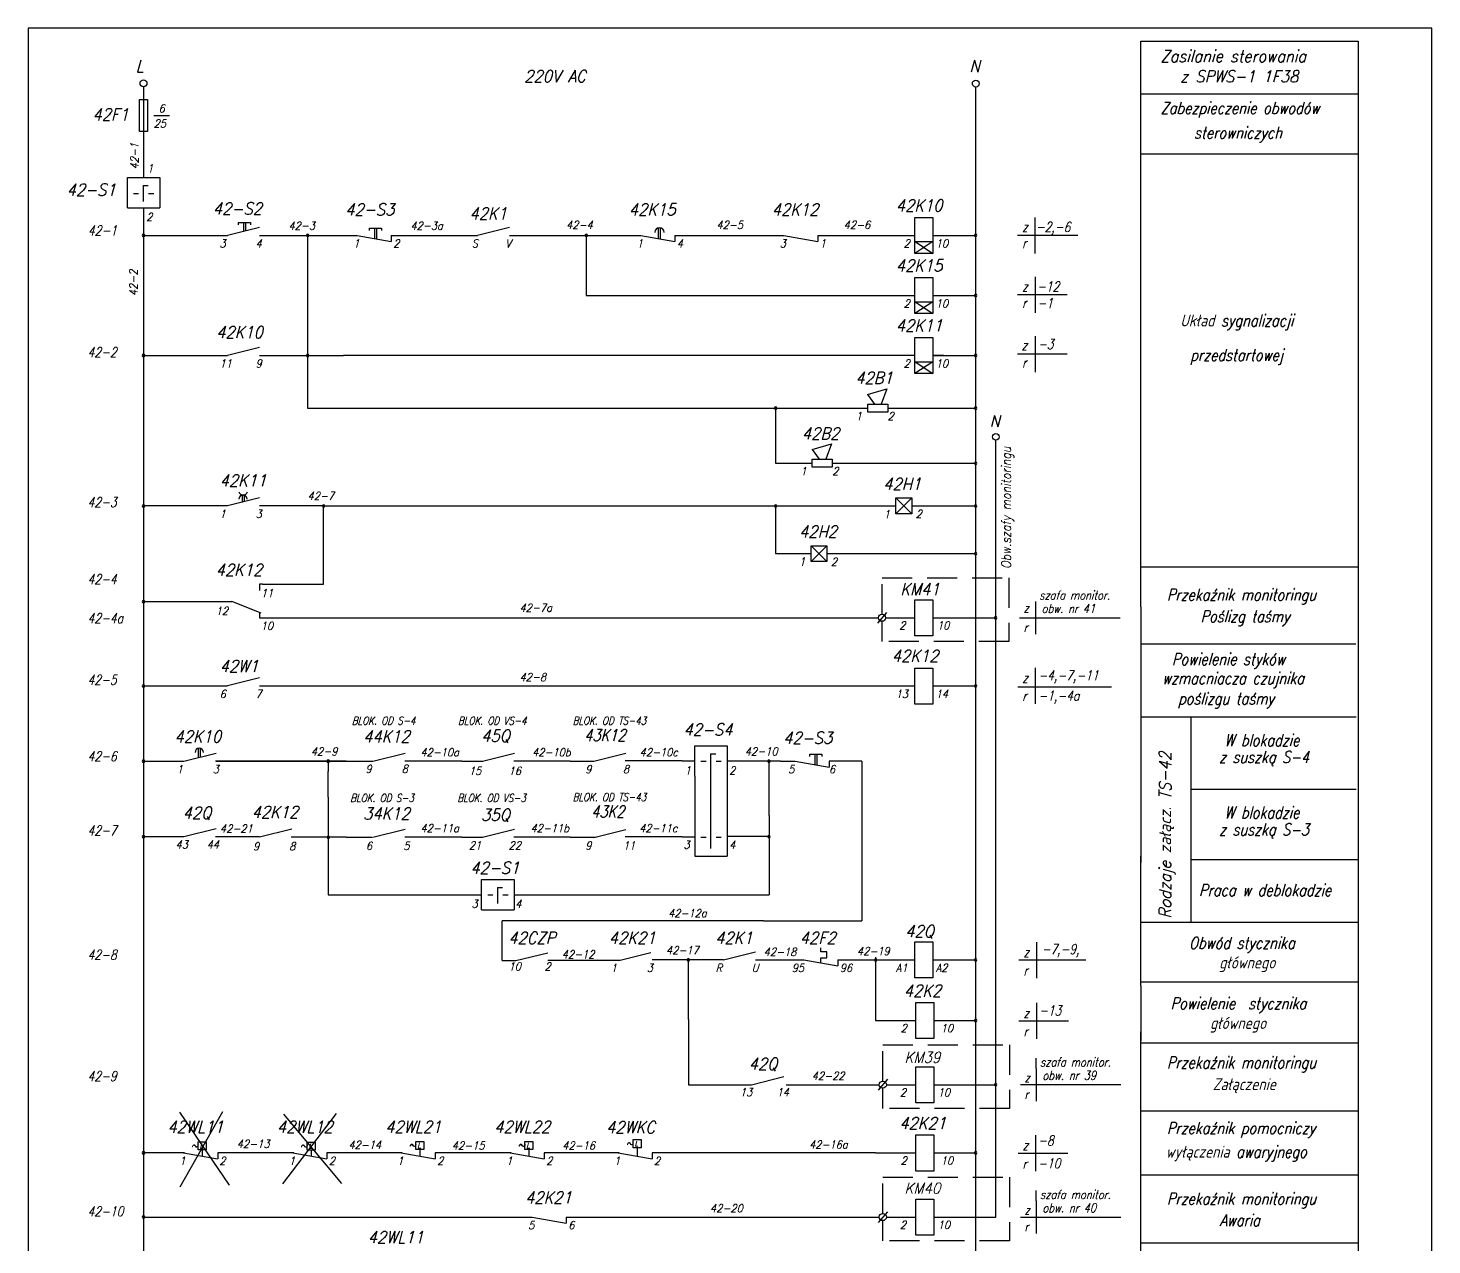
# Model space of a CAD drawing. Extents: x 0 to 1645, y 0 to 420.
# Drawn here: x 0 to 297, y 162.6 to 420 of the extents above; entities that cross this region are included whole.
import ezdxf

# ---------------------------------------------------------------- set-up
doc = ezdxf.new("R2010")
doc.units = 0
doc.header["$MEASUREMENT"] = 0
doc.linetypes.add('DASHED2', pattern=[9.525, 6.35, -3.175])
doc.layers.get('0').update_dxf_attribs({"linetype": 'CONTINUOUS'})
doc.layers.add('STYKI', color=4, linetype='CONTINUOUS')
doc.styles.add('ROMAND', font='romand', dxfattribs={"width": 0.9, "oblique": 15, "height": 3.5})
doc.styles.add('ROMANS', font='romans', dxfattribs={"width": 0.9, "oblique": 15, "height": 1.5})

msp = doc.modelspace()

# ---------------------------------------------------------------- linework, layer by layer
for p, q in [((297, 420), (0, 420)), ((0, 420), (0, 0)), ((297, 0), (297, 420)), ((100.32, 222.82), (103.19, 222.82)), ((32.02, 190.73), (42.55, 175.3)), ((32.2, 174.94), (41.21, 190.82)), ((53.89, 175.56), (65.22, 190.46)), ((54.06, 190.28), (66.29, 175.65))]:
    msp.add_line(p, q)
at = {"color": 7, "lineweight": 30}
for p, q in [((235.4, 417.22), (281.38, 417.22)), ((235.4, 297.59), (235.4, 417.22)), ((281.38, 417.22), (281.38, 297.59)), ((200.49, 101.3), (200.49, 407.58)), ((23.58, 398.16), (23.58, 404.93)), ((23.58, 404.93), (25.27, 404.93)), ((25.27, 404.93), (25.27, 398.16)), ((235.4, 406.07), (281.38, 406.07)), ((26.57, 401.51), (29.95, 401.51)), ((25.27, 398.16), (23.58, 398.16)), ((235.4, 393.43), (281.38, 393.43)), ((21, 381.99), (21, 388.42)), ((21, 388.42), (27.85, 388.42)), ((24.34, 386.73), (25.41, 386.73)), ((24.34, 386.73), (24.34, 383.34)), ((27.85, 388.42), (27.85, 381.99)), ((22.29, 385.03), (23.36, 385.03)), ((25.51, 385.03), (26.59, 385.03)), ((21, 381.99), (27.85, 381.99)), ((44.5, 378.87), (47.05, 378.87)), ((44.5, 378.36), (44.5, 378.87)), ((45.57, 378.87), (45.57, 376.98)), ((45.99, 378.87), (45.99, 377.09)), ((47.05, 378.87), (47.05, 378.36)), ((72.21, 377.67), (74.76, 377.67)), ((72.21, 377.16), (72.21, 377.67)), ((73.3, 377.64), (73.3, 375.52)), ((73.72, 377.64), (73.72, 375.4)), ((74.76, 377.67), (74.76, 377.16)), ((133.32, 377.74), (133.32, 375.49)), ((133.75, 377.75), (133.75, 375.41)), ((187.63, 372.31), (187.63, 379.93)), ((187.63, 379.93), (191.44, 379.93)), ((191.44, 379.93), (191.44, 372.31)), ((212.99, 379.95), (212.99, 372.32)), ((24.42, 376.14), (42.2, 376.14)), ((48.97, 376.14), (69.63, 376.14)), ((59.13, 376.14), (59.13, 339.62)), ((69.63, 376.14), (69.63, 376.14)), ((76.83, 376.14), (76.83, 374.87)), ((76.83, 376.14), (95.06, 376.14)), ((101.82, 376.14), (129.62, 376.14)), ((118.08, 376.14), (118.08, 363.44)), ((129.62, 376.14), (129.62, 376.14)), ((136.82, 376.14), (136.82, 374.87)), ((136.82, 376.14), (159.86, 376.14)), ((167.05, 376.14), (167.05, 374.87)), ((167.05, 376.14), (187.63, 376.14)), ((191.44, 374.83), (187.63, 372.31)), ((187.66, 374.83), (191.44, 372.31)), ((187.66, 374.83), (191.44, 374.83)), ((191.44, 376.14), (200.49, 376.14)), ((191.44, 376.14), (193.71, 376.14)), ((209.29, 376.17), (219.84, 376.17)), ((219.84, 376.17), (222.09, 376.17)), ((191.44, 372.31), (187.63, 372.31)), ((187.63, 359.62), (187.63, 367.23)), ((187.63, 367.23), (191.44, 367.23)), ((191.44, 367.23), (191.44, 359.62)), ((213.03, 367.4), (213.03, 359.76)), ((118.08, 363.44), (187.63, 363.44)), ((191.44, 363.44), (200.49, 363.44)), ((191.44, 363.44), (193.56, 363.44)), ((209.32, 363.62), (219.84, 363.62)), ((191.44, 362.13), (187.63, 359.62)), ((191.44, 359.62), (187.63, 359.62)), ((187.66, 362.13), (191.44, 362.13)), ((187.66, 362.13), (191.44, 359.62)), ((187.63, 346.92), (187.63, 354.54)), ((187.63, 354.54), (191.44, 354.54)), ((191.44, 354.54), (191.44, 346.92)), ((213.03, 354.86), (213.03, 347.22)), ((24.42, 350.75), (42.2, 350.75)), ((48.97, 350.75), (66.75, 350.75)), ((106.53, 350.75), (66.75, 350.75)), ((187.63, 350.75), (106.53, 350.75)), ((193.71, 350.75), (191.44, 350.75)), ((191.44, 350.75), (200.49, 350.75)), ((209.32, 351.08), (219.84, 351.08)), ((191.44, 349.43), (187.63, 346.92)), ((187.66, 349.43), (191.44, 346.92)), ((187.66, 349.43), (191.44, 349.43)), ((191.44, 346.92), (187.63, 346.92)), ((177.57, 342.51), (181.69, 343.69)), ((177.57, 342.51), (179.04, 340.45)), ((181.69, 343.69), (180.47, 340.45)), ((59.13, 339.62), (106.53, 339.62)), ((106.53, 339.62), (177.63, 339.62)), ((158.16, 339.62), (158.16, 327.96)), ((177.63, 338.77), (177.63, 340.46)), ((177.63, 340.46), (181.86, 340.46)), ((181.86, 338.77), (177.63, 338.77)), ((181.86, 340.46), (181.86, 338.77)), ((181.86, 339.62), (200.49, 339.62)), ((181.86, 339.62), (183.56, 339.62)), ((165.87, 330.88), (169.98, 332.06)), ((165.87, 330.88), (167.33, 328.82)), ((169.98, 332.06), (168.77, 328.82)), ((158.16, 327.96), (165.91, 327.96)), ((165.91, 327.12), (165.91, 328.81)), ((165.91, 328.81), (170.14, 328.81)), ((170.14, 327.12), (165.91, 327.12)), ((170.14, 328.81), (170.14, 327.12)), ((170.14, 327.96), (200.49, 327.96)), ((45.32, 321.25), (45.32, 319.68)), ((45.75, 321.26), (45.75, 319.79)), ((42.2, 318.93), (24.42, 318.93)), ((62.52, 318.93), (48.97, 318.93)), ((62.52, 302.41), (62.52, 318.93)), ((62.52, 318.93), (183.56, 318.93)), ((158.16, 318.93), (158.16, 308.84)), ((183.56, 320.62), (186.94, 317.23)), ((186.94, 320.62), (183.56, 317.23)), ((183.56, 317.23), (183.56, 320.62)), ((183.56, 320.62), (186.94, 320.62)), ((186.94, 320.62), (186.94, 317.23)), ((186.94, 318.93), (187.79, 318.93)), ((186.94, 318.93), (189.48, 318.93)), ((187.79, 318.93), (200.49, 318.93)), ((186.94, 317.23), (183.56, 317.23)), ((165.64, 310.53), (169.02, 307.15)), ((169.02, 310.53), (165.64, 307.15)), ((165.64, 307.15), (165.64, 310.53)), ((165.64, 310.53), (169.02, 310.53)), ((169.02, 310.53), (169.02, 307.15)), ((158.16, 308.84), (164.09, 308.84)), ((162.25, 308.84), (165.64, 308.84)), ((164.09, 308.84), (165.64, 308.84)), ((169.02, 307.15), (165.64, 307.15)), ((169.02, 308.84), (200.49, 308.84)), ((235.4, 306.06), (281.38, 306.06)), ((49.57, 302.41), (62.53, 302.41)), ((24.42, 298.69), (43.09, 298.69)), ((187.63, 291.47), (187.63, 299.08)), ((187.63, 299.08), (191.44, 299.08)), ((191.44, 299.08), (191.44, 291.47)), ((213.14, 298.74), (213.14, 291.79)), ((235.4, 297.59), (235.4, 245.05)), ((281.38, 297.59), (281.38, 245.05)), ((48.97, 295.29), (179.9, 295.29)), ((181.63, 296.42), (179.68, 294.14)), ((181.42, 295.29), (187.63, 295.29)), ((191.44, 295.29), (204.72, 295.29)), ((209.77, 295.3), (231.05, 295.3)), ((191.44, 291.47), (187.63, 291.47)), ((235.4, 289.77), (280.91, 289.77)), ((187.63, 277.03), (187.63, 284.65)), ((187.63, 284.65), (191.44, 284.65)), ((191.44, 284.65), (191.44, 277.03)), ((213.08, 284.71), (213.08, 277.07)), ((24.42, 280.86), (42.2, 280.86)), ((48.97, 280.86), (187.63, 280.86)), ((191.44, 280.86), (200.49, 280.86)), ((209.38, 280.69), (229.24, 280.69)), ((191.44, 277.03), (187.63, 277.03)), ((235.4, 274.36), (280.99, 274.36)), ((245.96, 274.36), (245.96, 230.88)), ((36.01, 267.65), (36.01, 265.69)), ((36.43, 267.66), (36.43, 265.8)), ((141.07, 261.79), (141.07, 268.21)), ((141.07, 268.21), (147.91, 268.21)), ((147.91, 268.21), (147.91, 262.8)), ((24.42, 264.94), (32.98, 264.94)), ((67.31, 264.93), (39.68, 264.93)), ((39.81, 264.94), (67.32, 264.94)), ((67.32, 264.94), (39.87, 264.94)), ((63.49, 264.5), (63.49, 262.8)), ((67.32, 264.94), (72.93, 264.94)), ((91.77, 264.97), (79.72, 264.97)), ((91.77, 264.97), (96.22, 264.97)), ((114.66, 264.97), (102.75, 264.97)), ((114.66, 264.97), (119.62, 264.97)), ((138.37, 264.99), (126.29, 264.99)), ((138.37, 264.99), (141.05, 264.99)), ((142.35, 264.97), (143.43, 264.97)), ((144.4, 266.52), (144.4, 263.14)), ((144.4, 266.52), (145.48, 266.52)), ((145.58, 264.97), (146.65, 264.97)), ((159.15, 264.94), (147.91, 264.94)), ((156.76, 253.43), (156.76, 264.94)), ((159.15, 264.94), (162.23, 264.94)), ((165.38, 266.42), (167.93, 266.42)), ((165.38, 265.91), (165.38, 266.42)), ((166.44, 266.47), (166.44, 264.2)), ((166.86, 266.47), (166.86, 264.13)), ((167.93, 266.42), (167.93, 265.91)), ((169.47, 264.94), (169.47, 263.67)), ((176.4, 264.94), (169.47, 264.94)), ((176.4, 264.94), (176.4, 262.8)), ((63.49, 257.33), (63.49, 262.8)), ((141.07, 261.79), (141.07, 256.62)), ((144.4, 263.14), (144.4, 262.8)), ((144.4, 263.14), (144.4, 256.62)), ((147.91, 262.8), (147.91, 256.62)), ((176.4, 262.8), (176.4, 231.15)), ((245.96, 259.05), (280.99, 259.05)), ((63.49, 257.33), (63.49, 250.62)), ((141.07, 257.33), (141.07, 244.84)), ((144.4, 257.33), (144.4, 246.51)), ((147.91, 257.33), (147.91, 244.84)), ((156.76, 253.43), (156.76, 249.48)), ((63.49, 250.62), (63.49, 249.05)), ((156.76, 251.05), (156.76, 248.99)), ((24.42, 248.99), (32.98, 248.99)), ((32.04, 248.99), (32.98, 248.99)), ((48.99, 248.95), (39.67, 248.95)), ((67.32, 248.88), (55.69, 248.88)), ((63.49, 249.05), (63.49, 236.67)), ((67.32, 248.88), (72.78, 248.88)), ((91.77, 248.91), (79.72, 248.91)), ((91.77, 248.91), (95.91, 248.91)), ((95.91, 248.91), (96.19, 248.91)), ((114.66, 248.91), (102.75, 248.91)), ((114.66, 248.91), (119.62, 248.91)), ((119.62, 248.91), (120.08, 248.91)), ((138.37, 248.93), (126.29, 248.93)), ((138.37, 248.93), (141.05, 248.93)), ((142.35, 248.91), (143.43, 248.91)), ((145.58, 248.91), (146.65, 248.91)), ((150.11, 248.99), (147.97, 248.99)), ((156.76, 248.99), (150.11, 248.99)), ((156.76, 248.99), (156.76, 236.67)), ((141.07, 244.84), (147.91, 244.84)), ((235.4, 245.19), (235.4, 243.49)), ((235.4, 217.45), (235.4, 244.85)), ((245.96, 244.16), (281.38, 244.16)), ((281.37, 245.19), (281.37, 243.49)), ((281.38, 244.85), (281.38, 75.38)), ((95.96, 233.5), (95.96, 239.92)), ((95.96, 239.92), (102.81, 239.92)), ((99.3, 238.23), (100.37, 238.23)), ((99.3, 238.23), (99.3, 234.85)), ((102.81, 239.92), (102.81, 233.5)), ((63.49, 236.67), (85.96, 236.67)), ((85.96, 236.67), (95.96, 236.67)), ((97.25, 236.68), (98.32, 236.68)), ((100.47, 236.68), (101.55, 236.68)), ((102.81, 236.67), (113.1, 236.67)), ((112.66, 236.67), (156.76, 236.67)), ((95.96, 233.52), (102.81, 233.52)), ((155.62, 231.15), (100.32, 231.15)), ((155.62, 231.15), (176.4, 231.15)), ((235.4, 230.88), (281.38, 230.88)), ((187.63, 219.1), (187.63, 226.71)), ((187.63, 226.71), (191.44, 226.71)), ((191.44, 226.71), (191.44, 219.1)), ((213.31, 226.69), (213.31, 219.05)), ((147.16, 222.92), (132, 222.92)), ((139.69, 210.31), (139.69, 222.92)), ((153.93, 222.92), (163.24, 222.92)), ((163.24, 222.92), (164.09, 222.92)), ((167.74, 224.6), (167.74, 225.44)), ((169.01, 224.6), (167.74, 224.6)), ((167.74, 222.29), (167.74, 223.33)), ((167.74, 223.33), (169.01, 223.33)), ((169.01, 223.75), (169.01, 224.6)), ((169.01, 223.33), (169.01, 223.75)), ((171.28, 222.92), (187.63, 222.92)), ((171.28, 222.92), (171.28, 221.65)), ((179.3, 223.51), (179.3, 210.1)), ((191.44, 222.92), (200.49, 222.92)), ((209.6, 222.91), (223.75, 222.91)), ((191.44, 219.1), (187.63, 219.1)), ((235.4, 218.31), (281.38, 218.31)), ((235.4, 217.45), (235.4, 205.78)), ((187.79, 206.29), (187.79, 213.91)), ((187.79, 213.91), (191.6, 213.91)), ((191.6, 213.91), (191.6, 206.29)), ((213.31, 213.82), (213.31, 206.19)), ((139.69, 210.31), (139.69, 196.53)), ((179.3, 210.1), (187.79, 210.1)), ((191.6, 210.1), (200.49, 210.1)), ((191.6, 210.1), (193.01, 210.1)), ((209.6, 210.04), (220.12, 210.04)), ((191.6, 206.29), (187.79, 206.29)), ((235.4, 25.08), (235.4, 207.73)), ((235.4, 205.38), (281.38, 205.38)), ((187.79, 192.71), (187.79, 200.32)), ((187.79, 200.32), (191.6, 200.32)), ((191.6, 200.32), (191.6, 192.71)), ((213.3, 199.98), (213.3, 193.03)), ((181.79, 197.66), (179.84, 195.38)), ((191.6, 196.51), (204.72, 196.51)), ((209.93, 196.54), (231.21, 196.54)), ((191.6, 192.71), (187.79, 192.71)), ((235.4, 191.02), (281.38, 191.02)), ((35.97, 182.72), (35.97, 184.41)), ((35.97, 184.41), (37.66, 184.41)), ((37.66, 184.41), (37.66, 182.72)), ((59.07, 182.71), (59.07, 184.4)), ((59.07, 184.4), (60.76, 184.4)), ((60.76, 184.4), (60.76, 182.71)), ((82.05, 182.83), (82.05, 184.52)), ((82.05, 184.52), (83.75, 184.52)), ((83.75, 184.52), (83.75, 182.83)), ((105.12, 182.83), (105.12, 184.52)), ((105.12, 184.52), (106.81, 184.52)), ((106.81, 184.52), (106.81, 182.83)), ((128.03, 183.2), (128.03, 184.9)), ((128.03, 184.9), (129.72, 184.9)), ((129.72, 184.9), (129.72, 183.2)), ((187.79, 178.27), (187.79, 185.89)), ((187.79, 185.89), (191.6, 185.89)), ((191.6, 185.89), (191.6, 178.27)), ((213.14, 185.85), (213.14, 178.21)), ((37.66, 182.72), (35.97, 182.72)), ((36.86, 182.71), (36.86, 181.38)), ((40.14, 182.12), (40.14, 180.85)), ((60.76, 182.71), (59.07, 182.71)), ((59.91, 182.71), (59.91, 181.38)), ((63.2, 182.12), (63.2, 180.85)), ((83.75, 182.83), (82.05, 182.83)), ((82.9, 182.83), (82.9, 181.42)), ((86.13, 182.12), (86.13, 180.85)), ((106.81, 182.83), (105.12, 182.83)), ((105.96, 182.83), (105.96, 181.42)), ((109.19, 182.12), (109.19, 180.85)), ((129.72, 183.2), (128.03, 183.2)), ((128.88, 183.2), (128.88, 181.4)), ((132, 182.12), (132, 180.85)), ((179.3, 182.08), (187.79, 182.08)), ((191.6, 182.08), (200.49, 182.08)), ((191.6, 182.08), (193.01, 182.08)), ((209.43, 182.07), (219.95, 182.07)), ((191.6, 178.27), (187.79, 178.27)), ((235.4, 177.46), (281.38, 177.46)), ((187.79, 164.7), (187.79, 172.32)), ((187.79, 172.32), (191.6, 172.32)), ((191.6, 172.32), (191.6, 164.7)), ((181.79, 169.65), (179.84, 167.38)), ((213.3, 171.97), (213.3, 165.03)), ((113.84, 168.53), (113.84, 167.24)), ((191.6, 168.51), (204.72, 168.51)), ((209.93, 168.53), (231.21, 168.53)), ((191.6, 164.7), (187.79, 164.7)), ((235.4, 163.11), (281.38, 163.11))]:
    msp.add_line(p, q, dxfattribs=at)
at = {"lineweight": 30}
for p, q in [((204.72, 168.51), (204.72, 332.86)), ((48.97, 302.41), (48.97, 301.03)), ((49.57, 302.41), (48.97, 302.41)), ((48.97, 296.42), (48.97, 295.29)), ((181.42, 295.29), (187.63, 295.29)), ((100.32, 222.82), (100.32, 231.15)), ((125.22, 222.82), (109.96, 222.82)), ((213.3, 199.98), (213.3, 202.17)), ((139.69, 196.53), (153.07, 196.53)), ((160.41, 196.53), (180.06, 196.53)), ((181.58, 196.53), (187.79, 196.53)), ((33.08, 182.08), (24.42, 182.08)), ((56.22, 182.08), (40.14, 182.08)), ((79.15, 182.08), (63.2, 182.08)), ((102.21, 182.08), (86.13, 182.08)), ((125.02, 182.08), (109.19, 182.08)), ((179.3, 182.08), (132, 182.08)), ((213.3, 171.97), (213.3, 174.16)), ((24.42, 168.53), (106.64, 168.53)), ((113.84, 168.53), (180.06, 168.53)), ((181.58, 168.53), (187.79, 168.53))]:
    msp.add_line(p, q, dxfattribs=at)
at = {"linetype": 'DASHED2', "lineweight": 30}
for p, q in [((180.69, 303.75), (207.5, 303.75)), ((180.69, 296.05), (180.69, 303.75)), ((207.5, 303.75), (207.5, 290.28)), ((180.69, 290.28), (180.69, 294.53)), ((207.5, 290.28), (180.69, 290.28)), ((180.85, 204.99), (207.66, 204.99)), ((180.85, 197.29), (180.85, 204.99)), ((207.66, 204.99), (207.66, 191.52)), ((180.85, 191.52), (180.85, 195.77)), ((207.66, 191.52), (180.85, 191.52)), ((180.85, 176.98), (207.66, 176.98)), ((180.85, 169.29), (180.85, 176.98)), ((207.66, 176.98), (207.66, 163.52)), ((180.85, 163.52), (180.85, 167.77)), ((207.66, 163.52), (180.85, 163.52))]:
    msp.add_line(p, q, dxfattribs=at)
at = {"color": 7, "lineweight": 30}
for centre, radius in [((24.42, 408.32), 0.731), ((200.5, 408.27), 0.731), ((204.72, 333.56), 0.7), ((180.66, 295.29), 0.76), ((180.82, 196.53), 0.76), ((180.82, 168.53), 0.76)]:
    msp.add_circle(centre, radius, dxfattribs=at)
for centre, radius, start, end in [((133.58, 376.79), 0.986, 0, 180), ((24.42, 376.14), 0.261, 0, 180), ((24.42, 376.14), 0.261, 180, 0), ((59.13, 376.14), 0.261, 0, 180), ((59.13, 376.14), 0.261, 180, 0), ((118.08, 376.14), 0.261, 0, 180), ((118.08, 376.14), 0.261, 180, 0), ((200.49, 376.14), 0.261, 0, 180), ((200.49, 376.14), 0.261, 180, 0), ((200.49, 363.44), 0.261, 0, 180), ((200.49, 363.44), 0.261, 180, 0), ((24.42, 350.75), 0.261, 0, 180), ((24.42, 350.75), 0.261, 180, 0), ((59.13, 350.75), 0.261, 0, 180), ((59.13, 350.75), 0.261, 180, 0), ((200.49, 350.75), 0.261, 0, 180), ((200.49, 350.75), 0.261, 180, 0), ((158.16, 339.62), 0.261, 0, 180), ((158.16, 339.62), 0.261, 180, 0), ((200.49, 339.62), 0.261, 0, 180), ((200.49, 339.62), 0.261, 180, 0), ((200.49, 327.96), 0.261, 0, 180), ((200.49, 327.96), 0.261, 180, 0), ((45.51, 322.19), 0.962, 195.8066, 344.1934), ((45.49, 320.4), 0.868, 0, 180), ((24.42, 318.93), 0.261, 0, 180), ((24.42, 318.93), 0.261, 180, 0), ((62.52, 318.93), 0.261, 0, 180), ((62.52, 318.93), 0.261, 180, 0), ((158.16, 318.93), 0.261, 0, 180), ((158.16, 318.93), 0.261, 180, 0), ((200.49, 318.93), 0.261, 0, 180), ((200.49, 318.93), 0.261, 180, 0), ((200.49, 308.84), 0.261, 0, 180), ((200.49, 308.84), 0.261, 180, 0), ((24.42, 298.7), 0.261, 0, 180), ((24.42, 298.7), 0.261, 180, 0), ((204.69, 295.27), 0.261, 0, 180), ((204.69, 295.27), 0.261, 180, 0), ((24.42, 280.86), 0.261, 0, 180), ((24.42, 280.86), 0.261, 180, 0), ((200.49, 280.83), 0.261, 0, 180), ((200.49, 280.83), 0.261, 180, 0), ((36.21, 266.81), 0.868, 0, 180), ((24.42, 264.94), 0.261, 0, 180), ((24.42, 264.94), 0.261, 180, 0), ((63.49, 264.94), 0.261, 0, 180), ((63.49, 264.94), 0.261, 180, 0), ((156.76, 264.94), 0.261, 0, 180), ((156.76, 264.94), 0.261, 180, 0), ((24.42, 248.99), 0.261, 0, 180), ((24.42, 248.99), 0.261, 180, 0), ((63.51, 248.86), 0.261, 0, 180), ((63.51, 248.86), 0.261, 180, 0), ((156.76, 248.98), 0.261, 0, 180), ((156.76, 248.98), 0.261, 180, 0), ((139.69, 222.92), 0.261, 0, 180), ((139.69, 222.92), 0.261, 180, 0), ((179.3, 222.92), 0.261, 0, 180), ((179.3, 222.92), 0.261, 180, 0), ((200.49, 222.92), 0.261, 0, 180), ((200.49, 222.92), 0.261, 180, 0), ((200.49, 210.1), 0.261, 0, 180), ((200.49, 210.1), 0.261, 180, 0), ((204.72, 196.51), 0.261, 0, 180), ((204.72, 196.51), 0.261, 180, 0), ((24.42, 182.12), 0.261, 0, 180), ((24.42, 182.12), 0.261, 180, 0), ((200.49, 182.12), 0.261, 0, 180), ((200.49, 182.12), 0.261, 180, 0), ((24.42, 168.53), 0.261, 0, 180), ((24.42, 168.53), 0.261, 180, 0)]:
    msp.add_arc(centre, radius, start, end, dxfattribs=at)
at = {"layer": 'STYKI', "color": 7, "lineweight": 30}
for p, q in [((24.42, 407.58), (24.42, 388.42)), ((24.42, 381.99), (24.42, 111.06)), ((48.97, 377.83), (42.2, 376.14)), ((101.82, 377.83), (95.05, 376.14)), ((69.63, 376.14), (76.83, 374.87)), ((129.62, 376.14), (136.82, 374.87)), ((159.86, 376.14), (167.05, 374.87)), ((48.97, 352.44), (42.2, 350.75)), ((48.97, 320.62), (42.2, 318.93)), ((49.32, 296.28), (43.09, 298.69)), ((48.97, 282.55), (42.2, 280.86)), ((32.98, 264.94), (39.82, 266.65)), ((72.94, 264.93), (79.78, 266.64)), ((96.15, 264.97), (102.92, 266.66)), ((119.66, 264.97), (126.43, 266.66)), ((162.28, 264.94), (169.47, 263.67)), ((32.98, 248.99), (39.82, 250.7)), ((48.99, 248.95), (55.83, 250.66)), ((72.94, 248.87), (79.78, 250.58)), ((96.15, 248.91), (102.92, 250.6)), ((119.66, 248.8), (126.43, 250.5)), ((103.19, 222.82), (109.96, 224.44)), ((124.96, 222.76), (131.73, 224.45)), ((147.16, 222.92), (153.93, 224.62)), ((164.09, 222.92), (171.28, 221.65)), ((153.07, 196.53), (159.91, 198.24)), ((32.85, 182.12), (40.04, 180.85)), ((56, 182.12), (63.2, 180.85)), ((78.93, 182.12), (86.13, 180.85)), ((102, 182.12), (109.19, 180.85)), ((124.81, 182.12), (132, 180.85)), ((106.64, 168.51), (113.84, 167.24))]:
    msp.add_line(p, q, dxfattribs=at)

# ---------------------------------------------------------------- texts
at = {"color": 7, "lineweight": 30, "oblique": 15}
for s, height, style, width, p in [('L', 2.54, 'ROMAND', 0.9, (22.79, 410.69)), ('N', 2.54, 'ROMAND', 0.9, (199.15, 410.69)), ('Zasilanie sterowania', 2.508, 'ROMANS', 0.9, (239.58, 412.81)), ('220V AC', 2.539, 'ROMAND', 0.9, (104.95, 408.56)), ('z SPWS-1 1F38', 2.508, 'ROMANS', 0.9, (243.76, 408.54)), ('Zabezpieczenie obwodów', 2.508, 'ROMANS', 0.8, (239.58, 401.84)), ('42F1', 2.539, 'ROMAND', 0.9, (13.61, 400.47)), ('6', 1.69, 'ROMANS', 0.9, (27.59, 402.17)), ('25', 1.693, 'ROMANS', 0.9, (26.57, 398.97)), ('sterowniczych', 2.508, 'ROMANS', 0.8, (246.67, 396.62)), ('1', 1.69, 'ROMANS', 0.9, (25.16, 389.49)), ('42-S1', 2.539, 'ROMAND', 0.9, (8.14, 384.54)), ('42K10', 2.539, 'ROMAND', 0.9, (183.56, 381.22)), ('2', 1.69, 'ROMANS', 0.9, (24.99, 379.2)), ('42-S2', 2.539, 'ROMAND', 0.9, (39.09, 380.55)), ('42-S3', 2.539, 'ROMAND', 0.9, (67.09, 380.37)), ('42K1', 2.539, 'ROMAND', 0.9, (93.36, 379.52)), ('42K15', 2.539, 'ROMAND', 0.9, (127.08, 380.37)), ('42K12', 2.539, 'ROMAND', 0.9, (157.32, 380.37)), ('42-1', 2.09, 'ROMANS', 0.8, (12.65, 376.15)), ('42-3', 1.693, 'ROMANS', 0.9, (55.08, 377.35)), ('42-3a', 1.693, 'ROMANS', 0.9, (80.89, 377.35)), ('42-4', 1.693, 'ROMANS', 0.9, (113.84, 377.53)), ('42-5', 1.693, 'ROMANS', 0.9, (145.64, 377.53)), ('42-6', 1.693, 'ROMANS', 0.9, (172.55, 377.53)), ('z', 2.09, 'ROMANS', 0.8, (210.28, 376.94)), ('-2,-6', 2.09, 'ROMANS', 0.8, (213.19, 376.9)), ('3', 1.69, 'ROMANS', 0.9, (40.51, 373.6)), ('4', 1.69, 'ROMANS', 0.9, (48.13, 373.6)), ('1', 1.69, 'ROMANS', 0.9, (68.78, 373.6)), ('2', 1.69, 'ROMANS', 0.9, (77.25, 373.6)), ('S', 1.69, 'ROMANS', 0.9, (93.87, 373.6)), ('V', 1.69, 'ROMANS', 0.9, (100.97, 373.6)), ('1', 1.69, 'ROMANS', 0.9, (128.78, 373.6)), ('4', 1.69, 'ROMANS', 0.9, (137.24, 373.6)), ('3', 1.69, 'ROMANS', 0.9, (159.01, 373.6)), ('1', 1.69, 'ROMANS', 0.9, (167.48, 373.6)), ('2', 1.69, 'ROMANS', 0.9, (185.25, 373.6)), ('10', 1.693, 'ROMANS', 0.9, (192.02, 373.6)), ('r', 2.09, 'ROMANS', 0.8, (210.28, 373.47)), ('42K15', 2.539, 'ROMAND', 0.9, (183.56, 368.52)), ('z', 2.09, 'ROMANS', 0.8, (210.28, 364.3)), ('-12', 2.09, 'ROMANS', 0.8, (213.42, 364.3)), ('2', 1.69, 'ROMANS', 0.9, (185.25, 360.9)), ('10', 1.693, 'ROMANS', 0.9, (192.02, 360.9)), ('-1', 2.09, 'ROMANS', 0.8, (213.52, 360.78)), ('r', 2.09, 'ROMANS', 0.8, (210.28, 360.83)), ('Układ sygnalizacji', 2.508, 'ROMANS', 0.8, (243.76, 356.91)), ('42K10', 2.539, 'ROMAND', 0.9, (39.78, 354.4)), ('42K11', 2.539, 'ROMAND', 0.9, (183.56, 355.82)), ('-3', 2.09, 'ROMANS', 0.8, (213.64, 352.11)), ('42-2', 2.09, 'ROMANS', 0.8, (12.57, 350.4)), ('z', 2.09, 'ROMANS', 0.8, (210.17, 351.88)), ('przedstartowej', 2.508, 'ROMANS', 0.8, (245.85, 349.59)), ('11', 1.693, 'ROMANS', 0.9, (40.51, 348.21)), ('9', 1.69, 'ROMANS', 0.9, (48.13, 348.21)), ('2', 1.69, 'ROMANS', 0.9, (185.25, 348.21)), ('10', 1.693, 'ROMANS', 0.9, (192.02, 348.21)), ('r', 2.09, 'ROMANS', 0.8, (210.28, 348.2)), ('42B1', 2.539, 'ROMAND', 0.9, (174.99, 344.76)), ('1    ', 1.693, 'ROMANS', 0.9, (175.09, 337.08)), ('2', 1.69, 'ROMANS', 0.9, (181.86, 337.08)), ('N', 2.43, 'ROMAND', 0.9, (203.45, 335.65)), ('42B2', 2.539, 'ROMAND', 0.9, (163.7, 332.98)), ('1    ', 1.693, 'ROMANS', 0.9, (163.37, 325.43)), ('2', 1.69, 'ROMANS', 0.9, (170.14, 325.43)), ('42K11', 2.539, 'ROMAND', 0.9, (40.51, 323.03)), ('42H1', 2.539, 'ROMAND', 0.9, (180.91, 322.31)), ('42-3', 2.09, 'ROMANS', 0.8, (12.57, 318.68)), ('42-7', 1.693, 'ROMANS', 0.9, (59.13, 320.2)), ('1', 1.69, 'ROMANS', 0.9, (40.51, 316.39)), ('3', 1.69, 'ROMANS', 0.9, (48.13, 316.39)), ('1    ', 1.693, 'ROMANS', 0.9, (181.02, 316.32)), ('2', 1.69, 'ROMANS', 0.9, (187.79, 316.39)), ('42H2', 2.539, 'ROMAND', 0.9, (163.1, 312.23)), ('42K12', 2.539, 'ROMAND', 0.9, (39.66, 304.12)), ('1    ', 1.693, 'ROMANS', 0.9, (163.1, 306.3)), ('2', 1.69, 'ROMANS', 0.9, (169.87, 306.3)), ('42-4', 2.09, 'ROMANS', 0.8, (12.57, 302.38)), ('11', 1.693, 'ROMANS', 0.9, (49.26, 299.64)), ('KM41', 2.539, 'ROMAND', 0.9, (184.51, 300.06)), ('szafa monitor.', 1.9, 'ROMANS', 0.8, (213.92, 299.11)), ('Przekaźnik monitoringu', 2.508, 'ROMANS', 0.8, (240.9, 298.91)), ('12', 1.693, 'ROMANS', 0.9, (39.7, 295.88)), ('42-7a', 1.693, 'ROMANS', 0.9, (103.98, 296.57)), ('z', 1.9, 'ROMANS', 0.8, (210.64, 296.38)), ('obw. nr 41', 1.9, 'ROMANS', 0.8, (214.43, 296.29)), ('42-4a', 2.09, 'ROMANS', 0.8, (12.57, 294.13)), ('10', 1.69, 'ROMANS', 0.9, (49.22, 292.73)), ('2', 1.69, 'ROMANS', 0.9, (184.3, 292.81)), ('10', 1.693, 'ROMANS', 0.9, (192.29, 292.81)), ('Poślizg taśmy', 2.508, 'ROMANS', 0.8, (248.02, 294.33)), ('r', 1.9, 'ROMANS', 0.8, (210.64, 292.31)), ('42K12', 2.539, 'ROMAND', 0.9, (182.71, 285.94)), ('42W1', 2.539, 'ROMAND', 0.9, (40.51, 283.79)), ('Powielenie styków', 2.508, 'ROMANS', 0.8, (241.98, 285.29)), ('42-5', 2.09, 'ROMANS', 0.8, (12.57, 281.13)), ('42-8', 1.693, 'ROMANS', 0.9, (103.98, 281.89)), ('z', 2.09, 'ROMANS', 0.8, (210.34, 281.55)), ('-4,-7,-11', 2.09, 'ROMANS', 0.8, (213.74, 282.06)), ('wzmacniacza czujnika', 2.508, 'ROMANS', 0.8, (239.9, 281.23)), ('6', 1.69, 'ROMANS', 0.9, (40.54, 278.32)), ('7', 1.69, 'ROMANS', 0.9, (48.13, 278.32)), ('13', 1.693, 'ROMANS', 0.9, (183.56, 278.32)), ('14', 1.693, 'ROMANS', 0.9, (192.02, 278.32)), ('-1,-4a', 2.09, 'ROMANS', 0.8, (213.74, 277.76)), ('poślizgu taśmy', 2.508, 'ROMANS', 0.8, (243.27, 276.93)), ('r', 2.09, 'ROMANS', 0.8, (210.34, 277.7)), ('BLOK. OD S-4', 1.6929, 'ROMANS', 0.8, (68.48, 272.67)), ('BLOK. OD VS-4', 1.6929, 'ROMANS', 0.8, (90.95, 272.67)), ('BLOK. OD TS-43', 1.6929, 'ROMANS', 0.8, (115.2, 272.67)), ('42K10', 2.539, 'ROMAND', 0.9, (30.96, 268.89)), ('44K12', 2.539, 'ROMAND', 0.9, (70.88, 268.93)), ('45Q', 2.539, 'ROMAND', 0.9, (95.85, 269.06)), ('43K12', 2.539, 'ROMAND', 0.8, (117.62, 269.19)), ('42-S4', 2.539, 'ROMAND', 0.9, (138.65, 270.37)), ('42-S3', 2.539, 'ROMAND', 0.9, (159.74, 268.62)), ('W blokadzie ', 2.508, 'ROMANS', 0.8, (253.11, 268.12)), ('42-9', 1.693, 'ROMANS', 0.9, (59.83, 266.17)), ('42-10a', 1.693, 'ROMANS', 0.9, (83, 265.98)), ('42-10b', 1.693, 'ROMANS', 0.9, (106.63, 265.98)), ('42-10c', 1.693, 'ROMANS', 0.9, (129.38, 265.98)), ('42-10', 1.693, 'ROMANS', 0.9, (151.64, 266.17)), ('42-6', 2.09, 'ROMANS', 0.8, (12.57, 264.94)), ('z suszką S-4 ', 2.508, 'ROMANS', 0.8, (251.96, 264.57)), ('1', 1.69, 'ROMANS', 0.9, (31.43, 262.4)), ('3', 1.69, 'ROMANS', 0.9, (39.05, 262.4)), ('9', 1.69, 'ROMANS', 0.9, (71.38, 262.46)), ('8', 1.69, 'ROMANS', 0.9, (79.04, 262.46)), ('15', 1.693, 'ROMANS', 0.9, (93.25, 262.05)), ('16', 1.693, 'ROMANS', 0.9, (101.66, 262.05)), ('9', 1.69, 'ROMANS', 0.9, (117.88, 262.41)), ('8', 1.69, 'ROMANS', 0.9, (125.85, 262.41)), ('1', 1.69, 'ROMANS', 0.9, (138.91, 262.14)), ('2', 1.69, 'ROMANS', 0.9, (148.31, 262.14)), ('5', 1.69, 'ROMANS', 0.9, (160.81, 262.4)), ('6', 1.69, 'ROMANS', 0.9, (169.43, 262.4)), ('42K12', 2.539, 'ROMAND', 0.9, (47.28, 252.93)), ('BLOK. OD S-3', 1.6929, 'ROMANS', 0.8, (68.15, 256.32)), ('BLOK. OD VS-3', 1.6929, 'ROMANS', 0.8, (90.8, 256.32)), ('BLOK. OD TS-43', 1.6929, 'ROMANS', 0.8, (115.2, 256.51)), ('43K2', 2.539, 'ROMAND', 0.8, (119.1, 253.03)), ('W blokadzie ', 2.508, 'ROMANS', 0.8, (253.11, 252.84)), ('42Q', 2.539, 'ROMAND', 0.9, (32.68, 252.75)), ('34K12', 2.539, 'ROMAND', 0.9, (70.88, 252.58)), ('35Q', 2.539, 'ROMAND', 0.9, (95.85, 252.33)), ('42-7', 2.09, 'ROMANS', 0.8, (12.57, 249.26)), ('42-21', 1.693, 'ROMANS', 0.9, (40.6, 249.83)), ('42-11a', 1.693, 'ROMANS', 0.9, (83, 249.92)), ('42-11b', 1.693, 'ROMANS', 0.9, (106.3, 249.92)), ('42-11c', 1.693, 'ROMANS', 0.9, (129.29, 249.92)), ('z suszką S-3', 2.508, 'ROMANS', 0.8, (251.96, 249.24)), ('43', 1.693, 'ROMANS', 0.9, (31.2, 246.45)), ('44', 1.693, 'ROMANS', 0.9, (37.8, 246.45)), ('9', 1.69, 'ROMANS', 0.9, (47.59, 246.1)), ('8', 1.69, 'ROMANS', 0.9, (55.24, 246.1)), ('6', 1.69, 'ROMANS', 0.9, (71.46, 246.19)), ('5', 1.69, 'ROMANS', 0.9, (79.38, 246.19)), ('21', 1.693, 'ROMANS', 0.9, (93.25, 246.29)), ('22', 1.693, 'ROMANS', 0.9, (101.66, 246.29)), ('9', 1.69, 'ROMANS', 0.9, (117.88, 246.25)), ('11', 1.693, 'ROMANS', 0.9, (125.85, 246.25)), ('3', 1.69, 'ROMANS', 0.9, (138.66, 246.44)), ('4', 1.69, 'ROMANS', 0.9, (148.31, 246.44)), ('42-S1', 2.539, 'ROMAND', 0.9, (93.55, 241.13)), ('Praca w deblokadzie ', 2.508, 'ROMANS', 0.8, (247.72, 236.41)), ('3', 1.69, 'ROMANS', 0.9, (93.81, 233.95)), ('4', 1.69, 'ROMANS', 0.9, (103.08, 233.95)), ('42-12a', 1.693, 'ROMANS', 0.9, (135.4, 231.94)), ('42CZP', 2.539, 'ROMAND', 0.9, (101.58, 226.29)), ('42K21', 2.539, 'ROMAND', 0.9, (122.85, 226.31)), ('42K1', 2.539, 'ROMAND', 0.9, (145.35, 226.31)), ('42F2', 2.539, 'ROMAND', 0.9, (163.24, 226.31)), ('42Q', 2.539, 'ROMAND', 0.9, (185.56, 227.7)), ('42-17', 1.693, 'ROMANS', 0.9, (134.96, 224.1)), ('-7,-9,', 2.09, 'ROMANS', 0.8, (214.41, 224.15)), ('Obwód stycznika', 2.508, 'ROMANS', 0.8, (245.6, 225.25)), ('42-8', 2.09, 'ROMANS', 0.8, (12.57, 222.97)), ('42-12', 1.693, 'ROMANS', 0.9, (112.9, 223.25)), ('42-18', 1.693, 'ROMANS', 0.9, (155.62, 223.77)), ('42-19', 1.693, 'ROMANS', 0.9, (175.36, 223.93)), ('z', 2.09, 'ROMANS', 0.8, (210.56, 223.5)), ('głównego', 2.508, 'ROMANS', 0.8, (251.99, 221.12)), ('10', 1.693, 'ROMANS', 0.9, (101.66, 220.68)), ('2', 1.69, 'ROMANS', 0.9, (109.28, 220.68)), ('1', 1.69, 'ROMANS', 0.9, (123.27, 220.38)), ('3', 1.69, 'ROMANS', 0.9, (130.89, 220.38)), ('R', 1.69, 'ROMANS', 0.9, (145.47, 220.38)), ('U', 1.69, 'ROMANS', 0.9, (153.09, 220.38)), ('95', 1.693, 'ROMANS', 0.9, (161.55, 220.38)), ('96', 1.693, 'ROMANS', 0.9, (171.71, 220.38)), ('A1', 1.693, 'ROMANS', 0.9, (183.56, 220.38)), ('A2', 1.693, 'ROMANS', 0.9, (192.02, 220.38)), ('r', 2.09, 'ROMANS', 0.8, (210.56, 219.62)), ('42K2', 2.539, 'ROMAND', 0.9, (185.25, 215.14)), ('Powielenie  stycznika', 2.508, 'ROMANS', 0.8, (241.69, 212.48)), ('z', 2.09, 'ROMANS', 0.8, (210.56, 210.64)), ('-13', 2.09, 'ROMANS', 0.8, (213.84, 211.15)), ('2', 1.69, 'ROMANS', 0.9, (184.61, 207.63)), ('10', 1.693, 'ROMANS', 0.9, (193.08, 207.63)), ('r', 2.09, 'ROMANS', 0.8, (210.56, 206.76)), ('głównego', 2.508, 'ROMANS', 0.8, (250.05, 208.31)), ('42Q', 2.539, 'ROMAND', 0.9, (152.44, 199.64)), ('KM39', 2.308, 'ROMAND', 0.9, (185.44, 201.16)), ('szafa monitor.', 1.9, 'ROMANS', 0.8, (214.08, 200.35)), ('Przekaźnik monitoringu', 2.508, 'ROMANS', 0.8, (240.9, 199.95)), ('42-9', 2.09, 'ROMANS', 0.8, (12.57, 197.29)), ('42-22', 1.693, 'ROMANS', 0.9, (165.79, 197.54)), ('obw. nr 39', 1.9, 'ROMANS', 0.8, (214.59, 197.53)), ('z', 1.9, 'ROMANS', 0.8, (210.8, 197.08)), ('Załączenie', 2.508, 'ROMANS', 0.8, (250.62, 195.38)), ('13', 1.693, 'ROMANS', 0.9, (150.58, 194.09)), ('14', 1.693, 'ROMANS', 0.9, (158.36, 194.09)), ('2', 1.69, 'ROMANS', 0.9, (184.46, 194.05)), ('10', 1.693, 'ROMANS', 0.9, (192.44, 194.05)), ('r', 1.9, 'ROMANS', 0.8, (210.8, 193.55)), ('42WL11', 2.539, 'ROMAND', 0.9, (29.46, 186.36)), ('42WL12', 2.539, 'ROMAND', 0.9, (52.62, 186.35)), ('42WL21', 2.539, 'ROMAND', 0.9, (75.55, 186.35)), ('42WL22', 2.539, 'ROMAND', 0.9, (98.61, 186.35)), ('42WKC', 2.539, 'ROMAND', 0.9, (122.27, 186.24)), ('42K21', 2.539, 'ROMAND', 0.9, (184.31, 187.12)), ('Przekaźnik pomocniczy', 2.508, 'ROMANS', 0.8, (240.9, 186.1)), ('42-13', 1.693, 'ROMANS', 0.9, (44.16, 183.16)), ('42-14', 1.693, 'ROMANS', 0.9, (67.78, 182.97)), ('L', 1.1, 'ROMANS', 0.9, (82.38, 183.13)), ('42-15', 1.693, 'ROMANS', 0.9, (89.65, 182.8)), ('L', 1.1, 'ROMANS', 0.9, (105.44, 183.13)), ('42-16', 1.693, 'ROMANS', 0.9, (113.01, 182.8)), ('~', 1.69, 'ROMANS', 0.9, (126.46, 183.32)), ('L', 1.1, 'ROMANS', 0.9, (128.35, 183.51)), ('42-16a', 1.693, 'ROMANS', 0.9, (165.23, 183.01)), ('-8', 2.09, 'ROMANS', 0.8, (213.67, 183.66)), ('1', 1.69, 'ROMANS', 0.9, (32, 179.58)), ('~', 1.69, 'ROMANS', 0.9, (34.4, 182.84)), ('L', 1.1, 'ROMANS', 0.9, (36.29, 183.02)), ('2', 1.69, 'ROMANS', 0.9, (40.47, 179.58)), ('1', 1.69, 'ROMANS', 0.9, (55.16, 179.58)), ('~', 1.69, 'ROMANS', 0.9, (57.5, 182.83)), ('L', 1.1, 'ROMANS', 0.9, (59.39, 183.01)), ('2', 1.69, 'ROMANS', 0.9, (63.62, 179.58)), ('1', 1.69, 'ROMANS', 0.9, (78.09, 179.58)), ('~', 1.69, 'ROMANS', 0.9, (80.48, 182.95)), ('2', 1.69, 'ROMANS', 0.9, (86.55, 179.58)), ('1', 1.69, 'ROMANS', 0.9, (101.15, 179.58)), ('~', 1.69, 'ROMANS', 0.9, (103.55, 182.95)), ('2', 1.69, 'ROMANS', 0.9, (109.61, 179.58)), ('1', 1.69, 'ROMANS', 0.9, (123.96, 179.58)), ('2', 1.69, 'ROMANS', 0.9, (132.43, 179.58)), ('2', 1.69, 'ROMANS', 0.9, (184.61, 179.62)), ('10', 1.693, 'ROMANS', 0.9, (193.08, 179.62)), ('z', 2.09, 'ROMANS', 0.8, (210.39, 182.66)), ('wyłączenia awaryjnego', 2.508, 'ROMANS', 0.8, (240.68, 181.09)), ('r', 2.09, 'ROMANS', 0.8, (210.39, 178.78)), ('-10', 2.09, 'ROMANS', 0.8, (213.67, 178.84)), ('KM40', 2.308, 'ROMAND', 0.9, (185.44, 173.48)), ('42K21', 2.539, 'ROMAND', 0.9, (105.13, 171.39)), ('szafa monitor.', 1.9, 'ROMANS', 0.8, (214.08, 172.35)), ('Przekaźnik monitoringu', 2.508, 'ROMANS', 0.8, (240.9, 171.17)), ('42-10', 2.09, 'ROMANS', 0.8, (12.57, 168.69)), ('42-20', 1.693, 'ROMANS', 0.9, (144.27, 169.53)), ('z', 1.9, 'ROMANS', 0.8, (210.8, 169.07)), ('obw. nr 40', 1.9, 'ROMANS', 0.8, (214.59, 169.52)), ('5', 1.69, 'ROMANS', 0.9, (105.8, 165.97)), ('6', 1.69, 'ROMANS', 0.9, (114.26, 165.97)), ('2', 1.69, 'ROMANS', 0.9, (184.46, 166.04)), ('10', 1.693, 'ROMANS', 0.9, (192.44, 166.04)), ('r', 1.9, 'ROMANS', 0.8, (210.8, 165.55)), ('Awaria', 2.508, 'ROMANS', 0.8, (252.06, 166.59)), ('42WL11', 2.539, 'ROMAND', 0.9, (71.83, 162.99))]:
    msp.add_text(s, height=height, dxfattribs=dict(at, style=style, width=width)).set_placement(p)
at = {"color": 7, "lineweight": 30, "style": 'ROMANS'}
for s, height, oblique, width, p in [('42-1', 1.693, 15, 0.9, (23.37, 390.09)), ('42-2', 1.693, 10, 0.9, (23.13, 363.35)), ('Obw.szafy monitoringu', 2, 10, 0.85, (207.94, 305.64)), ('Rodzaje załącz. TS-42', 2.508, 15, 0.92, (241.81, 231.68))]:
    msp.add_text(s, height=height, rotation=90, dxfattribs=dict(at, oblique=oblique, width=width)).set_placement(p)

doc.saveas('drawing.dxf')
